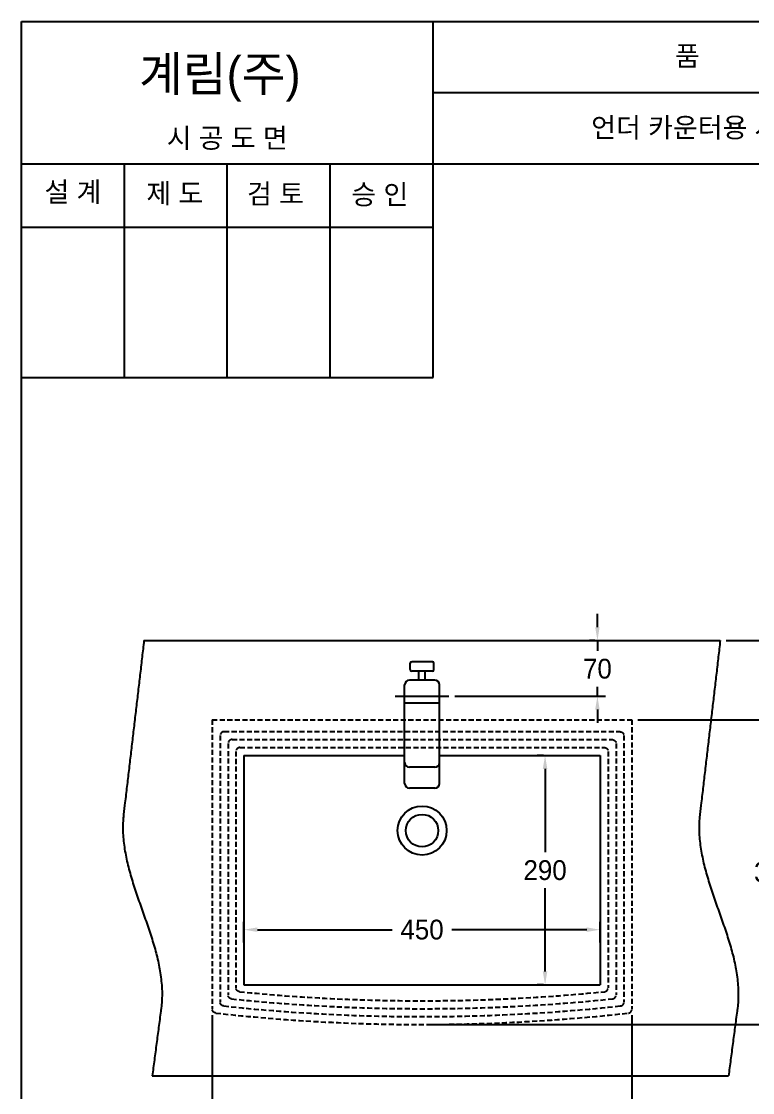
# Model space of a CAD drawing. Header units: millimetres. Extents: x 0 to 3800, y -67 to 2530.
# Drawn here: x 0 to 923, y 1177 to 2530 of the extents above; entities that cross this region are included whole.
import ezdxf
from ezdxf.enums import TextEntityAlignment as Align
from ezdxf.lldxf.tags import DXFTag

# ---------------------------------------------------------------- set-up
doc = ezdxf.new("R2010")
doc.units = ezdxf.units.MM
doc.linetypes.add('DASHED2', pattern=[9.525, 6.35, -3.175])
for name, color, linetype in [('TEXT', 7, 'Continuous'), ('내부선 및 부속', 4, 'Continuous'), ('도각라인', 7, 'Continuous'), ('외형선', 3, 'Continuous'), ('점선', 6, 'DASHED2'), ('중심선', 1, 'DASHED'), ('치수선', 7, 'Continuous')]:
    doc.layers.add(name, color=color, linetype=linetype)
doc.styles.add('____', font='')
doc.styles.add('타이틀', font='H2GTRM.TTF', dxfattribs={"height": 25})
doc.styles.get('____').set_extended_font_data('굴림')
tags = doc.linetypes.add('DASHDOT', pattern=[70, 31, -13, 13, -13]).pattern_tags.tags
tags[10:11] = [DXFTag(74, 4), DXFTag(75, 0), DXFTag(340, '0'), DXFTag(46, 0.0), DXFTag(50, 0.0), DXFTag(44, 0.0), DXFTag(45, 0.0)]
tags[8:9] = [DXFTag(74, 4), DXFTag(75, 0), DXFTag(340, '0'), DXFTag(46, 0.0), DXFTag(50, 0.0), DXFTag(44, 0.0), DXFTag(45, 0.0)]
tags[6:7] = [DXFTag(74, 4), DXFTag(75, 0), DXFTag(340, '0'), DXFTag(46, 0.0), DXFTag(50, 0.0), DXFTag(44, 0.0), DXFTag(45, 0.0)]
tags[4:5] = [DXFTag(74, 4), DXFTag(75, 0), DXFTag(340, '0'), DXFTag(46, 0.0), DXFTag(50, 0.0), DXFTag(44, 0.0), DXFTag(45, 0.0)]
tags = doc.linetypes.add('DASHED', pattern=[25.72, 12.86, -12.86]).pattern_tags.tags
tags[6:7] = [DXFTag(74, 4), DXFTag(75, 0), DXFTag(340, '0'), DXFTag(46, 0.0), DXFTag(50, 0.0), DXFTag(44, 0.0), DXFTag(45, 0.0)]
tags[4:5] = [DXFTag(74, 4), DXFTag(75, 0), DXFTag(340, '0'), DXFTag(46, 0.0), DXFTag(50, 0.0), DXFTag(44, 0.0), DXFTag(45, 0.0)]
doc.dimstyles.new('MSADIM', dxfattribs={"dimtxt": 33, "dimasz": 17, "dimexe": 10, "dimexo": 7.5, "dimgap": 10, "dimtad": 0, "dimtih": 1, "dimtoh": 1, "dimdec": 0, "dimzin": 1, "dimdsep": 46, "dimtxsty": '____', "dimcen": 11.25, "dimadec": 0, "dimazin": 0, "dimtfac": 1, "dimtdec": 0, "dimtix": 1, "dimtmove": 0, "dimatfit": 3, "dimfxl": 1, "dimtolj": 1, "dimtzin": 1, "dimarcsym": 0})

# ---------------------------------------------------------------- blocks, each defined once
blk = doc.blocks.new('*D6')
at = {"layer": '치수선', "color": 0, "linetype": 'Continuous', "lineweight": -2, "transparency": 16777216}
for p, q in [((727.5, 1764.7), (727.5, 1781.7)), ((724.4, 1747.7), (717.5, 1747.7)), ((727.5, 1747.7), (727.5, 1734.9)), ((727.5, 1677.7), (727.5, 1689.3)), ((547.5, 1677.7), (737.5, 1677.7)), ((727.5, 1660.7), (727.5, 1643.7))]:
    blk.add_line(p, q, dxfattribs=at)
at = {"layer": '치수선', "color": 0, "linetype": 'Continuous', "transparency": 16777216}
for points in [[(724.7, 1764.7), (730.3, 1764.7), (727.5, 1747.7)], [(724.7, 1660.7), (730.3, 1660.7), (727.5, 1677.7)]]:
    blk.add_solid(points, dxfattribs=at)
at = {"layer": '치수선', "color": 0, "linetype": 'Continuous', "transparency": 16777216, "insert": (727.5, 1712.1), "char_height": 25, "attachment_point": 5, "style": '____'}
blk.add_mtext('\\A1;70', dxfattribs=at)
blk = doc.blocks.new('*D7')
at = {"layer": '치수선', "color": 0, "linetype": 'Continuous', "lineweight": -2, "transparency": 16777216}
for p, q in [((659.3, 1602.7), (651.4, 1602.7)), ((661.4, 1585.7), (661.4, 1480.4)), ((661.4, 1329.7), (661.4, 1434.8)), ((659.3, 1312.7), (651.4, 1312.7))]:
    blk.add_line(p, q, dxfattribs=at)
at = {"layer": '치수선', "color": 0, "linetype": 'Continuous', "transparency": 16777216}
for points in [[(658.5, 1585.7), (664.2, 1585.7), (661.4, 1602.7)], [(658.5, 1329.7), (664.2, 1329.7), (661.4, 1312.7)]]:
    blk.add_solid(points, dxfattribs=at)
at = {"layer": '치수선', "color": 0, "linetype": 'Continuous', "transparency": 16777216, "insert": (661.4, 1457.6), "char_height": 25, "attachment_point": 5, "style": '____'}
blk.add_mtext('\\A1;290', dxfattribs=at)
blk = doc.blocks.new('*D8')
at = {"layer": '치수선', "color": 0, "linetype": 'Continuous', "lineweight": -2, "transparency": 16777216}
for p, q in [((281, 1366.4), (281, 1392.5)), ((298, 1382.5), (468.3, 1382.5)), ((714, 1382.5), (543.7, 1382.5)), ((731, 1366.4), (731, 1392.5))]:
    blk.add_line(p, q, dxfattribs=at)
at = {"layer": '치수선', "color": 0, "linetype": 'Continuous', "transparency": 16777216}
for points in [[(298, 1385.4), (298, 1379.7), (281, 1382.5)], [(714, 1385.4), (714, 1379.7), (731, 1382.5)]]:
    blk.add_solid(points, dxfattribs=at)
at = {"layer": '치수선', "color": 0, "linetype": 'Continuous', "transparency": 16777216, "insert": (506, 1382.5), "char_height": 25, "attachment_point": 5, "style": '____'}
blk.add_mtext('\\A1;450', dxfattribs=at)
blk = doc.blocks.new('*D9')
at = {"layer": '치수선', "color": 0, "linetype": 'Continuous', "lineweight": -2, "transparency": 16777216}
for p, q in [((778.5, 1647.7), (962.6, 1647.7)), ((952.6, 1630.7), (952.6, 1478)), ((952.6, 1279.7), (952.6, 1432.4)), ((513.5, 1262.7), (962.6, 1262.7))]:
    blk.add_line(p, q, dxfattribs=at)
at = {"layer": '치수선', "color": 0, "linetype": 'Continuous', "transparency": 16777216}
for points in [[(949.8, 1630.7), (955.5, 1630.7), (952.6, 1647.7)], [(949.8, 1279.7), (955.5, 1279.7), (952.6, 1262.7)]]:
    blk.add_solid(points, dxfattribs=at)
at = {"layer": '치수선', "color": 0, "linetype": 'Continuous', "transparency": 16777216, "insert": (952.6, 1455.2), "char_height": 25, "attachment_point": 5, "style": '____'}
blk.add_mtext('\\A1;385', dxfattribs=at)
blk = doc.blocks.new('*D1')
at = {"layer": '치수선', "color": 0, "linetype": 'Continuous', "lineweight": -2, "transparency": 16777216}
for p, q in [((890.1, 1747.7), (1032.3, 1747.7)), ((1022.3, 1730.7), (1022.3, 1528)), ((1022.3, 1279.7), (1022.3, 1482.3)), ((521, 1262.7), (1032.3, 1262.7))]:
    blk.add_line(p, q, dxfattribs=at)
at = {"layer": '치수선', "color": 0, "linetype": 'Continuous', "transparency": 16777216}
for points in [[(1019.5, 1730.7), (1025.2, 1730.7), (1022.3, 1747.7)], [(1019.5, 1279.7), (1025.2, 1279.7), (1022.3, 1262.7)]]:
    blk.add_solid(points, dxfattribs=at)
at = {"layer": '치수선', "color": 0, "linetype": 'Continuous', "transparency": 16777216, "insert": (1022.3, 1505.2), "char_height": 25, "attachment_point": 5, "style": '____'}
blk.add_mtext('\\A1;485', dxfattribs=at)
blk = doc.blocks.new('*D2')
at = {"layer": '치수선', "color": 0, "linetype": 'Continuous', "lineweight": -2, "transparency": 16777216}
for p, q in [((241, 1274.6), (241, 1117.3)), ((771, 1274.6), (771, 1117.3)), ((258, 1127.3), (468.6, 1127.3)), ((754, 1127.3), (543.4, 1127.3))]:
    blk.add_line(p, q, dxfattribs=at)
at = {"layer": '치수선', "color": 0, "linetype": 'Continuous', "transparency": 16777216}
for points in [[(258, 1130.2), (258, 1124.5), (241, 1127.3)], [(754, 1130.2), (754, 1124.5), (771, 1127.3)]]:
    blk.add_solid(points, dxfattribs=at)
at = {"layer": '치수선', "color": 0, "linetype": 'Continuous', "transparency": 16777216, "insert": (506, 1127.3), "char_height": 25, "attachment_point": 5, "style": '____'}
blk.add_mtext('\\A1;530', dxfattribs=at)

msp = doc.modelspace()

# ---------------------------------------------------------------- linework, layer by layer
at = {"layer": '내부선 및 부속', "linetype": 'Continuous'}
for p, q in [((519, 1721.1), (493, 1721.1)), ((519, 1709.1), (493, 1709.1)), ((502, 1697.7), (502, 1709.1)), ((510, 1697.7), (510, 1709.1)), ((484, 1593.7), (484, 1691.7)), ((522, 1697.7), (490, 1697.7)), ((528, 1593.7), (528, 1691.7)), ((528, 1668.5), (484, 1668.5)), ((484, 1567.4), (484, 1593.7)), ((522, 1587.7), (490, 1587.7)), ((528, 1567.4), (528, 1593.7)), ((522, 1561.4), (490, 1561.4))]:
    msp.add_line(p, q, dxfattribs=at)
for radius in [31, 20.5]:
    msp.add_circle((506, 1507.7), radius, dxfattribs=at)
for centre, radius, start, end in [((493, 1719.1), 2, 90, 180), ((519, 1719.1), 2, 0, 90), ((493, 1711.1), 2, 180, 270), ((519, 1711.1), 2, 270, 0), ((490, 1691.7), 6, 90, 180), ((522, 1691.7), 6, 0, 90), ((490, 1593.7), 6, 180, 270), ((522, 1593.7), 6, 270, 0), ((490, 1567.4), 6, 180, 270), ((522, 1567.4), 6, 270, 0)]:
    msp.add_arc(centre, radius, start, end, dxfattribs=at)
for points in [[(491, 1711.1), (491, 1715.1), (491, 1719.1)], [(521, 1711.1), (521, 1715.1), (521, 1719.1)]]:
    msp.add_open_spline(points, degree=2, dxfattribs=at)
at = {"layer": '도각라인'}
for p, q in [((0, 0), (0, 2530)), ((0, 2530), (1800, 2530)), ((520, 2080), (520, 2530)), ((520, 2440), (1800, 2440)), ((0, 2350), (1800, 2350)), ((130, 2080), (130, 2350)), ((260, 2080), (260, 2350)), ((390, 2080), (390, 2350)), ((0, 2270), (520, 2270)), ((0, 2080), (520, 2080))]:
    msp.add_line(p, q, dxfattribs=at)
at = {"layer": '외형선', "linetype": 'Continuous'}
for p, q in [((154.8, 1747.7), (882.6, 1747.7)), ((281, 1602.7), (281, 1312.7)), ((281, 1602.7), (484, 1602.7)), ((528, 1602.7), (731, 1602.7)), ((731, 1602.7), (731, 1312.7)), ((281, 1312.7), (731, 1312.7)), ((165.2, 1197.7), (893, 1197.7))]:
    msp.add_line(p, q, dxfattribs=at)
for points in [[(154.8, 1747.7), (152.4, 1727.2), (150, 1706.7), (147.6, 1686.2), (145.2, 1665.8), (142.8, 1645.3), (140.4, 1624.8), (138, 1604.3), (135.6, 1583.8), (133.2, 1563.4), (130.8, 1542.9), (129, 1528.2), (128.5, 1522.4), (128.4, 1502), (130.8, 1481.7), (135.1, 1461.4), (140.9, 1441.3), (147.6, 1421.1), (154.7, 1400.9), (161.7, 1380.8), (168, 1360.6), (173.1, 1340.4), (176.4, 1320.2), (177.6, 1299.9), (176.4, 1282.6), (176, 1279.5), (173.3, 1259), (170.6, 1238.6), (167.9, 1218.1), (165.2, 1197.7)], [(882.6, 1747.7), (880.2, 1727.2), (877.8, 1706.7), (875.4, 1686.2), (873, 1665.8), (870.6, 1645.3), (868.2, 1624.8), (865.8, 1604.3), (863.4, 1583.8), (861, 1563.4), (858.6, 1542.9), (856.8, 1528.2), (856.3, 1522.4), (856.2, 1502), (858.6, 1481.7), (862.9, 1461.4), (868.7, 1441.3), (875.4, 1421.1), (882.5, 1400.9), (889.5, 1380.8), (895.8, 1360.6), (900.9, 1340.4), (904.2, 1320.2), (905.4, 1299.9), (904.2, 1282.6), (903.8, 1279.5), (901.1, 1259), (898.4, 1238.6), (895.7, 1218.1), (893, 1197.7)]]:
    msp.add_spline(points, degree=3, dxfattribs=at)
at = {"layer": '점선'}
for p, q in [((241, 1647.7), (771, 1647.7)), ((241, 1647.7), (241, 1282.1)), ((771, 1647.7), (771, 1282.1)), ((251, 1627.7), (251, 1291.1)), ((256, 1632.7), (756, 1632.7)), ((761, 1627.7), (761, 1291.1)), ((261, 1617.7), (261, 1300.1)), ((266, 1622.7), (746, 1622.7)), ((276, 1612.7), (736, 1612.7)), ((751, 1617.7), (751, 1300.1)), ((271, 1607.7), (271, 1309.1)), ((741, 1607.7), (741, 1309.1))]:
    msp.add_line(p, q, dxfattribs=at)
at = {"layer": '점선', "flags": 128}
for points in [[(756, 1632.7, -0.414212), (761, 1627.7)], [(736, 1612.7, -0.414215), (741, 1607.7)], [(746, 1622.7, -0.414212), (751, 1617.7)], [(265.5, 1295.1, -0.384218), (261, 1300.1)], [(275.5, 1304.2, -0.385337), (271, 1309.1)], [(255.5, 1286.1, -0.38311), (251, 1291.1)], [(245.4, 1277.2, -0.382012), (241, 1282.1)]]:
    msp.add_lwpolyline(points, format="xyb", dxfattribs=at)
at = {"layer": '점선'}
for centre, radius, start, end in [((256, 1627.7), 5, 90.0002, 180), ((266, 1617.7), 5, 90.0002, 180), ((276, 1607.7), 5, 90.0002, 180), ((506, 3611), 2318.3, 264.294, 275.706), ((736, 1309.1), 5, 275.706, 0), ((746, 1300.1), 5, 275.9292, 0), ((506, 3611), 2338.3, 263.8494, 276.1506), ((506, 3611), 2328.3, 264.0708, 275.9292), ((756, 1291.1), 5, 276.1506, 0), ((506, 3611), 2348.3, 263.6297, 276.3703), ((766, 1282.1), 5, 276.3703, 0)]:
    msp.add_arc(centre, radius, start, end, dxfattribs=at)
at = {"layer": '중심선', "linetype": 'DASHDOT'}
msp.add_line((472, 1677.7), (540, 1677.7), dxfattribs=at)

# ---------------------------------------------------------------- texts
at = {"layer": 'TEXT', "style": '타이틀'}
msp.add_text('계림(주)', height=44, dxfattribs=at).set_placement((148.7, 2441.8))
for s, p in [('품             명', (915.7, 2486.4)), ('언더 카운터용 사각 세면기', (905.8, 2396)), ('시 공 도 면', (259.9, 2382.7)), ('설 계', (65, 2314.6)), ('제 도', (193.8, 2312.9)), ('검 토', (320.8, 2312.3)), ('승 인', (452.7, 2311.4))]:
    msp.add_text(s, height=25, dxfattribs=at).set_placement(p, align=Align.MIDDLE_CENTER)

# ---------------------------------------------------------------- dimensions: what is measured, and where the dimension line sits
at = {"layer": '치수선', "linetype": 'Continuous'}
for base, p1, p2, picture, middle in [((727.5, 1747.7), (540, 1677.7), (731.9, 1747.7), '*D6', (727.5, 1712.1)), ((1022.3, 1262.7), (882.6, 1747.7), (513.5, 1262.7), '*D1', (1022.3, 1505.2)), ((952.6, 1262.7), (771, 1647.7), (506, 1262.7), '*D9', (952.6, 1455.2)), ((661.4, 1602.7), (666.8, 1312.7), (666.8, 1602.7), '*D7', (661.4, 1457.6))]:
    dim = msp.add_linear_dim(base=base, p1=p1, p2=p2, angle=90, dimstyle='MSADIM', override={"dimtxt": 25}, dxfattribs=at)
    dim.commit()
    dim.dimension.update_dxf_attribs({"geometry": picture, "text_midpoint": middle, "dimtype": 160})
for base, p1, p2, picture, middle in [((281, 1382.5), (731, 1358.9), (281, 1358.9), '*D8', (506, 1382.5)), ((771, 1127.3), (241, 1282.1), (771, 1282.1), '*D2', (506, 1127.3))]:
    dim = msp.add_linear_dim(base=base, p1=p1, p2=p2, dimstyle='MSADIM', override={"dimtxt": 25}, dxfattribs=at)
    dim.commit()
    dim.dimension.update_dxf_attribs({"geometry": picture, "text_midpoint": middle, "dimtype": 160})

doc.saveas('drawing.dxf')
